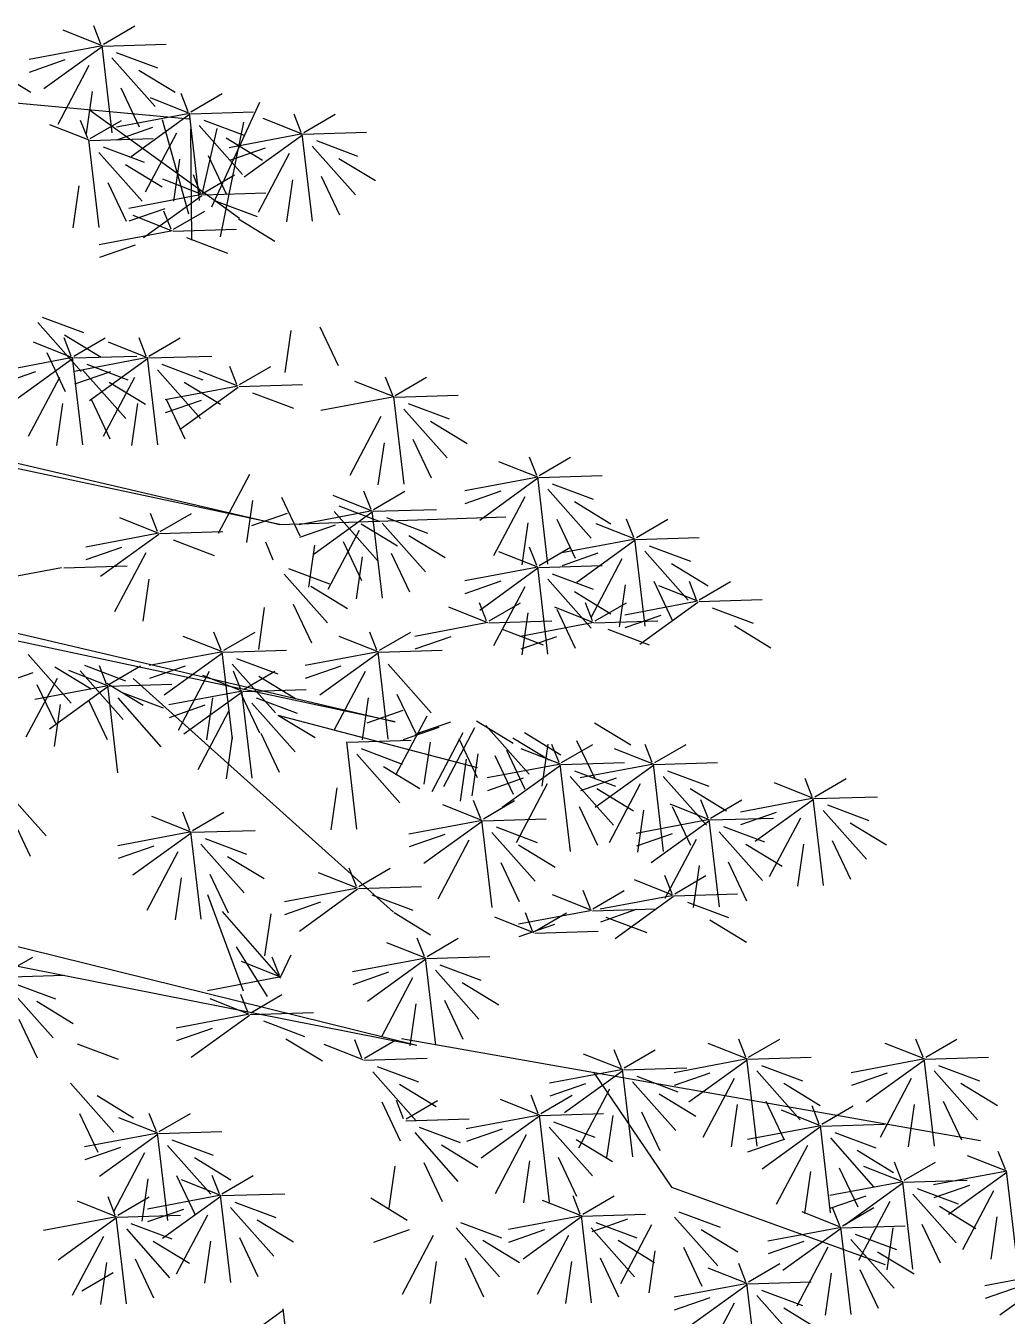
# Model space of a CAD drawing. Header units: metres. Extents: x 563124 to 573994, y 2062953 to 2068466.
# Drawn here: x 569006.329 to 569009.479, y 2065874.485 to 2065878.626 of the extents above; entities that cross this region are included whole.
import ezdxf

# ---------------------------------------------------------------- set-up
doc = ezdxf.new("R2010")
doc.units = ezdxf.units.M
for name, color, linetype in [('1-CAY XANH', 7, 'CONTINUOUS'), ('ghichieudai', 7, 'CONTINUOUS'), ('MATCATDUONG', 8, 'CONTINUOUS')]:
    doc.layers.add(name, color=color, linetype=linetype)

# ---------------------------------------------------------------- blocks, each defined once
blk = doc.blocks.new('ca')
at = {"layer": '1-CAY XANH', "color": 3}
for p, q in [((-4.903, 54.122), (-5.349, 54.383)), ((-4.885, 54.099), (-4.327, 54.32)), ((-4.866, 54.122), (-4.764, 54.383)), ((-4.896, 54.095), (-5.799, 54.123)), ((-5.086, 54.005), (-5.672, 53.785)), ((-5.024, 53.927), (-5.641, 53.231)), ((-5.028, 52.856), (-4.882, 54.103)), ((-4.885, 54.083), (-4.053, 53.483)), ((-4.861, 54.095), (-3.841, 53.904)), ((-5.406, 53.752), (-5.926, 53.435)), ((-4.696, 53.819), (-4.252, 52.978)), ((-4.353, 53.898), (-3.843, 53.72)), ((-3.348, 53.752), (-3.868, 53.435)), ((-6.149, 53.156), (-6.595, 53.416)), ((-6.112, 53.156), (-6.01, 53.416)), ((-5.152, 53.498), (-5.414, 52.945)), ((-4.741, 53.447), (-4.655, 52.848)), ((-6.447, 51.804), (-7.134, 53.294)), ((-6.131, 53.132), (-5.573, 53.354)), ((-3.127, 53.332), (-6.124, 53.055)), ((-7.76, 52.864), (-8.206, 53.124)), ((-7.742, 52.84), (-7.183, 53.061)), ((-7.723, 52.864), (-7.621, 53.124)), ((-6.142, 53.129), (-7.045, 53.157)), ((-6.333, 53.039), (-6.918, 52.819)), ((-6.574, 51.375), (-6.907, 53.008)), ((-4.702, 53.186), (-6.841, 51.642)), ((-6.274, 51.89), (-6.128, 53.137)), ((-6.131, 53.117), (-5.3, 52.517)), ((-6.119, 51.696), (-5.745, 53.041)), ((-6.107, 53.129), (-5.087, 52.937)), ((-4.715, 52.775), (-5.161, 53.035)), ((-4.678, 52.775), (-4.576, 53.035)), ((-7.753, 52.837), (-8.656, 52.865)), ((-7.885, 51.598), (-7.739, 52.844)), ((-7.742, 52.825), (-6.91, 52.224)), ((-7.717, 52.837), (-6.698, 52.645)), ((-6.27, 52.961), (-6.887, 52.265)), ((-6.521, 52.919), (-6.304, 51.98)), ((-6.164, 51.324), (-6.148, 52.91)), ((-5.943, 52.853), (-5.498, 52.012)), ((-5.6, 52.932), (-5.089, 52.754)), ((-4.697, 52.751), (-4.138, 52.972)), ((-7.943, 52.746), (-8.529, 52.526)), ((-7.881, 52.668), (-8.498, 51.972)), ((-7.21, 52.639), (-6.7, 52.462)), ((-6.652, 52.785), (-7.172, 52.469)), ((-4.708, 52.748), (-5.611, 52.776)), ((-4.898, 52.657), (-5.484, 52.437)), ((-4.84, 51.509), (-4.694, 52.755)), ((-8.262, 52.493), (-8.783, 52.176)), ((-7.553, 52.561), (-7.109, 51.719)), ((-6.398, 52.532), (-6.66, 51.979)), ((-5.987, 52.481), (-5.902, 51.881)), ((-4.836, 52.579), (-5.453, 51.883)), ((-5.218, 52.404), (-5.738, 52.087)), ((-8.009, 52.24), (-8.271, 51.686)), ((-7.598, 52.188), (-7.512, 51.589)), ((-6.325, 51.999), (-6.772, 52.259)), ((-6.307, 51.976), (-5.749, 52.197)), ((-6.288, 51.999), (-6.186, 52.259)), ((-4.964, 52.151), (-5.226, 51.597)), ((-4.553, 52.099), (-4.467, 51.5)), ((-6.318, 51.972), (-7.221, 52)), ((-6.307, 51.96), (-5.476, 51.36)), ((-6.283, 51.972), (-5.263, 51.78)), ((-6.509, 51.882), (-7.095, 51.662)), ((-5.904, 51.481), (-6.35, 51.741)), ((-5.867, 51.481), (-5.765, 51.741)), ((-5.776, 51.775), (-5.266, 51.597)), ((-6.828, 51.629), (-7.348, 51.312)), ((-5.886, 51.457), (-5.328, 51.678)), ((-5.897, 51.454), (-6.8, 51.482)), ((-6.087, 51.364), (-6.673, 51.143)), ((-5.862, 51.454), (-4.842, 51.262)), ((-5.354, 51.257), (-4.844, 51.079)), ((-7.987, 50.091), (-8.249, 49.538)), ((-4.03, 50.229), (-4.616, 50.009)), ((-3.968, 50.151), (-4.585, 49.455)), ((-7.576, 50.04), (-7.49, 49.441)), ((-5.551, 49.673), (-5.998, 49.933)), ((-5.514, 49.673), (-5.412, 49.933)), ((-4.481, 49.673), (-4.928, 49.933)), ((-4.349, 49.976), (-4.869, 49.659)), ((-4.444, 49.673), (-4.342, 49.933)), ((-5.533, 49.649), (-4.975, 49.871)), ((-4.463, 49.649), (-3.905, 49.871)), ((-4.095, 49.723), (-4.358, 49.169)), ((-6.844, 49.266), (-7.291, 49.526)), ((-6.807, 49.266), (-6.705, 49.526)), ((-5.544, 49.646), (-6.447, 49.674)), ((-5.735, 49.556), (-6.321, 49.335)), ((-5.676, 48.407), (-5.53, 49.653)), ((-5.533, 49.634), (-4.702, 49.033)), ((-5.509, 49.646), (-4.489, 49.454)), ((-4.474, 49.646), (-5.377, 49.674)), ((-4.665, 49.556), (-5.251, 49.335)), ((-4.606, 48.407), (-4.46, 49.653)), ((-4.463, 49.634), (-3.632, 49.033)), ((-4.439, 49.646), (-3.419, 49.454)), ((-9.066, 49.113), (-9.513, 49.374)), ((-9.029, 49.113), (-8.927, 49.374)), ((-6.826, 49.242), (-6.268, 49.464)), ((-5.672, 49.477), (-6.289, 48.781)), ((-5.345, 49.37), (-4.9, 48.528)), ((-4.603, 49.477), (-5.22, 48.781)), ((-5.002, 49.449), (-4.491, 49.271)), ((-4.275, 49.37), (-3.83, 48.528)), ((-3.932, 49.449), (-3.421, 49.271)), ((-9.048, 49.09), (-8.49, 49.311)), ((-6.837, 49.239), (-7.74, 49.267)), ((-7.028, 49.149), (-7.614, 48.929)), ((-6.826, 49.227), (-5.995, 48.626)), ((-6.802, 49.239), (-5.782, 49.047)), ((-6.054, 49.302), (-6.574, 48.986)), ((-4.984, 49.302), (-5.504, 48.986)), ((-9.059, 49.086), (-9.962, 49.114)), ((-9.25, 48.996), (-9.836, 48.776)), ((-9.191, 47.847), (-9.046, 49.094)), ((-9.024, 49.086), (-8.004, 48.895)), ((-6.295, 49.042), (-5.785, 48.864)), ((-5.8, 49.049), (-6.062, 48.495)), ((-5.39, 48.997), (-5.304, 48.398)), ((-4.73, 49.049), (-4.993, 48.495)), ((-4.32, 48.997), (-4.234, 48.398)), ((-9.188, 48.918), (-9.805, 48.222)), ((-8.86, 48.81), (-8.415, 47.969)), ((-9.569, 48.743), (-10.089, 48.426)), ((-9.315, 48.489), (-9.578, 47.936)), ((-8.905, 48.438), (-8.819, 47.839)), ((-11.119, 47.97), (-11.566, 48.23)), ((-11.083, 47.97), (-10.981, 48.23)), ((-11.101, 47.946), (-10.543, 48.167)), ((-11.113, 47.943), (-12.015, 47.971)), ((-11.303, 47.853), (-11.889, 47.632)), ((-11.244, 46.704), (-11.099, 47.95)), ((-11.101, 47.931), (-10.27, 47.33)), ((-11.077, 47.943), (-10.057, 47.751)), ((-6.986, 47.984), (-6.541, 47.143)), ((-11.241, 47.774), (-11.858, 47.078)), ((-10.913, 47.667), (-10.468, 46.825)), ((-10.57, 47.746), (-10.06, 47.568)), ((-8.756, 47.487), (-9.203, 47.747)), ((-8.738, 47.463), (-8.18, 47.684)), ((-8.72, 47.487), (-8.617, 47.747)), ((-11.622, 47.599), (-12.142, 47.282)), ((-8.749, 47.46), (-9.652, 47.487)), ((-8.258, 47.535), (-8.843, 47.315)), ((-7.441, 47.663), (-7.704, 47.11)), ((-7.031, 47.612), (-6.945, 47.013)), ((-12.505, 47.086), (-12.952, 47.346)), ((-12.468, 47.086), (-12.366, 47.346)), ((-11.369, 47.346), (-11.631, 46.792)), ((-7.417, 47.269), (-10.644, 47.38)), ((-8.94, 47.369), (-9.526, 47.149)), ((-8.881, 46.221), (-8.736, 47.467)), ((-8.195, 47.456), (-8.812, 46.76)), ((-8.738, 47.448), (-7.907, 46.847)), ((-8.714, 47.46), (-7.694, 47.268)), ((-7.525, 47.428), (-7.014, 47.25)), ((-5.711, 47.169), (-6.157, 47.429)), ((-5.693, 47.145), (-5.135, 47.366)), ((-5.674, 47.169), (-5.572, 47.429)), ((-12.487, 47.062), (-11.929, 47.283)), ((-10.958, 47.294), (-10.872, 46.695)), ((-9.259, 47.116), (-9.779, 46.799)), ((-8.878, 47.291), (-9.495, 46.595)), ((-8.577, 47.281), (-9.097, 46.965)), ((-8.55, 47.184), (-8.105, 46.342)), ((-8.207, 47.262), (-7.697, 47.085)), ((-5.704, 47.142), (-6.607, 47.17)), ((-5.693, 47.13), (-4.862, 46.529)), ((-5.669, 47.142), (-4.649, 46.95)), ((-12.498, 47.058), (-13.401, 47.086)), ((-12.689, 46.968), (-13.275, 46.748)), ((-12.63, 45.819), (-12.485, 47.066)), ((-12.487, 47.046), (-11.656, 46.446)), ((-12.463, 47.058), (-11.443, 46.867)), ((-11.119, 46.686), (-11.566, 46.946)), ((-11.083, 46.686), (-10.981, 46.946)), ((-8.323, 47.028), (-8.585, 46.474)), ((-7.912, 46.977), (-7.827, 46.377)), ((-7.322, 46.761), (-7.22, 47.021)), ((-5.895, 47.052), (-6.48, 46.831)), ((-5.162, 46.945), (-4.651, 46.767)), ((-12.627, 46.89), (-13.244, 46.194)), ((-12.299, 46.782), (-11.854, 45.941)), ((-11.956, 46.861), (-11.446, 46.683)), ((-11.101, 46.662), (-10.543, 46.883)), ((-9.005, 46.863), (-9.268, 46.309)), ((-8.595, 46.811), (-8.509, 46.212)), ((-5.505, 46.866), (-5.06, 46.024)), ((-13.008, 46.715), (-13.528, 46.398)), ((-11.113, 46.659), (-12.015, 46.687)), ((-11.303, 46.568), (-11.889, 46.348)), ((-11.244, 45.42), (-11.099, 46.666)), ((-11.101, 46.647), (-10.27, 46.046)), ((-11.077, 46.659), (-10.057, 46.467)), ((-7.543, 46.643), (-8.128, 46.423)), ((-7.48, 46.565), (-8.097, 45.869)), ((-4.337, 46.655), (-5.24, 46.683)), ((-4.302, 46.655), (-3.282, 46.463)), ((-13.402, 46.199), (-13.848, 46.459)), ((-13.384, 46.176), (-12.826, 46.397)), ((-13.365, 46.199), (-13.263, 46.459)), ((-12.754, 46.461), (-13.017, 45.908)), ((-12.344, 46.41), (-12.258, 45.811)), ((-11.241, 46.49), (-11.858, 45.794)), ((-10.913, 46.383), (-10.468, 45.541)), ((-10.57, 46.461), (-10.06, 46.284)), ((-7.862, 46.39), (-8.382, 46.073)), ((-5.549, 46.493), (-5.464, 45.894)), ((-13.395, 46.172), (-14.298, 46.2)), ((-11.622, 46.315), (-12.142, 45.998)), ((-13.585, 46.082), (-14.171, 45.862)), ((-13.384, 46.16), (-12.552, 45.56)), ((-13.36, 46.172), (-12.34, 45.98)), ((-11.916, 45.895), (-12.363, 46.155)), ((-11.898, 45.871), (-11.34, 46.092)), ((-11.879, 45.895), (-11.777, 46.155)), ((-11.369, 46.062), (-11.631, 45.508)), ((-10.958, 46.01), (-10.872, 45.411)), ((-10.405, 45.895), (-10.852, 46.155)), ((-10.387, 45.871), (-9.829, 46.092)), ((-10.368, 45.895), (-10.266, 46.155)), ((-7.608, 46.137), (-7.87, 45.583)), ((-7.197, 46.085), (-7.112, 45.486)), ((-13.905, 45.829), (-14.425, 45.512)), ((-12.852, 45.975), (-12.342, 45.797)), ((-11.909, 45.868), (-12.812, 45.895)), ((-11.874, 45.868), (-10.854, 45.676)), ((-10.398, 45.868), (-11.301, 45.895)), ((-10.363, 45.868), (-9.343, 45.676)), ((-12.1, 45.777), (-12.686, 45.557)), ((-11.367, 45.67), (-10.856, 45.493)), ((-10.589, 45.777), (-11.175, 45.557)), ((-9.856, 45.67), (-9.345, 45.493)), ((-8.84, 45.477), (-9.287, 45.737)), ((-8.822, 45.453), (-8.264, 45.674)), ((-8.803, 45.477), (-8.701, 45.737)), ((-6.618, 45.477), (-7.065, 45.737)), ((-6.6, 45.453), (-6.042, 45.674)), ((-6.581, 45.477), (-6.479, 45.737)), ((-8.833, 45.45), (-9.736, 45.477)), ((-6.611, 45.45), (-7.514, 45.477)), ((-8.962, 45.281), (-9.579, 44.585)), ((-8.965, 44.211), (-8.82, 45.457)), ((-8.822, 45.438), (-7.991, 44.837)), ((-8.798, 45.45), (-7.778, 45.258)), ((-6.802, 45.359), (-7.388, 45.139)), ((-6.74, 45.281), (-7.357, 44.585)), ((-6.743, 44.211), (-6.598, 45.457)), ((-6.6, 45.438), (-5.769, 44.837)), ((-6.576, 45.45), (-5.556, 45.258)), ((-3.827, 45.417), (-4.444, 44.722)), ((-8.634, 45.174), (-8.189, 44.332)), ((-8.291, 45.252), (-7.781, 45.075)), ((-7.121, 45.106), (-7.641, 44.789)), ((-6.898, 44.919), (-7.345, 45.179)), ((-6.88, 44.895), (-6.322, 45.116)), ((-6.862, 44.919), (-6.759, 45.179)), ((-6.412, 45.174), (-5.967, 44.332)), ((-6.069, 45.252), (-5.559, 45.075)), ((-4.984, 44.994), (-5.431, 45.254)), ((-4.63, 45.263), (-5.216, 45.043)), ((-4.568, 45.184), (-5.185, 44.489)), ((-4.966, 44.97), (-4.408, 45.191)), ((-4.947, 44.994), (-4.845, 45.254)), ((-4.208, 45.242), (-4.728, 44.926)), ((-3.897, 45.156), (-3.386, 44.978)), ((-6.891, 44.891), (-7.794, 44.919)), ((-4.977, 44.967), (-5.88, 44.994)), ((-4.949, 45.009), (-5.469, 44.693)), ((-5.109, 43.727), (-4.963, 44.974)), ((-4.966, 44.954), (-4.135, 44.354)), ((-4.942, 44.967), (-3.922, 44.775)), ((-4.24, 45.077), (-3.795, 44.236)), ((-3.954, 44.989), (-4.217, 44.436)), ((-9.089, 44.853), (-9.352, 44.299)), ((-8.679, 44.801), (-8.593, 44.202)), ((-7.082, 44.801), (-7.668, 44.581)), ((-7.02, 44.723), (-7.637, 44.027)), ((-6.867, 44.853), (-7.13, 44.299)), ((-7.023, 43.652), (-6.878, 44.899)), ((-6.88, 44.879), (-6.049, 44.279)), ((-6.856, 44.891), (-5.836, 44.7)), ((-6.457, 44.801), (-6.371, 44.202)), ((-5.168, 44.876), (-5.754, 44.656)), ((-5.106, 44.798), (-5.723, 44.102)), ((-4.695, 44.756), (-4.957, 44.203)), ((-7.392, 44.554), (-10.235, 43.807)), ((-9.516, 44.538), (-9.071, 43.696)), ((-9.173, 44.617), (-8.662, 44.439)), ((-7.401, 44.548), (-7.921, 44.231)), ((-6.692, 44.615), (-6.247, 43.774)), ((-6.349, 44.694), (-5.839, 44.516)), ((-4.285, 44.705), (-4.199, 44.105)), ((-11.907, 44.444), (-12.427, 44.127)), ((-10.359, 44.405), (-10.976, 43.709)), ((-10.225, 44.47), (-10.745, 44.154)), ((-10.198, 44.373), (-9.753, 43.531)), ((-9.855, 44.451), (-9.345, 44.274)), ((-9.688, 44.376), (-9.178, 44.199)), ((-11.653, 44.19), (-11.915, 43.637)), ((-10.907, 44.305), (-11.427, 43.988)), ((-10.741, 44.23), (-11.261, 43.913)), ((-9.971, 44.217), (-10.233, 43.663)), ((-10.031, 44.298), (-9.587, 43.456)), ((-8.387, 44.166), (-9.29, 44.193)), ((-8.519, 42.927), (-8.373, 44.173)), ((-7.147, 44.294), (-7.41, 43.741)), ((-6.737, 44.243), (-6.651, 43.644)), ((-12.767, 43.875), (-13.214, 44.135)), ((-12.75, 43.851), (-12.191, 44.072)), ((-12.731, 43.875), (-12.629, 44.135)), ((-11.439, 43.875), (-11.885, 44.135)), ((-11.421, 43.851), (-10.863, 44.072)), ((-11.402, 43.875), (-11.3, 44.135)), ((-11.242, 44.139), (-11.157, 43.54)), ((-10.653, 44.052), (-10.916, 43.498)), ((-10.243, 44), (-10.157, 43.401)), ((-9.561, 44.166), (-9.475, 43.566)), ((-8.577, 44.075), (-9.163, 43.855)), ((-8.515, 43.997), (-9.132, 43.301)), ((-12.761, 43.848), (-13.663, 43.876)), ((-12.892, 42.609), (-12.747, 43.855)), ((-12.75, 43.836), (-11.918, 43.235)), ((-12.725, 43.848), (-11.705, 43.656)), ((-11.432, 43.848), (-12.335, 43.876)), ((-11.564, 42.609), (-11.418, 43.855)), ((-11.421, 43.836), (-10.59, 43.235)), ((-11.397, 43.848), (-10.377, 43.656)), ((-10.487, 43.977), (-10.749, 43.423)), ((-10.076, 43.925), (-9.99, 43.326)), ((-8.896, 43.822), (-9.417, 43.505)), ((-15.05, 43.388), (-15.496, 43.649)), ((-15.013, 43.388), (-14.911, 43.649)), ((-12.951, 43.758), (-13.537, 43.537)), ((-12.889, 43.679), (-13.506, 42.983)), ((-12.218, 43.651), (-11.708, 43.473)), ((-11.623, 43.758), (-12.208, 43.537)), ((-11.56, 43.679), (-12.177, 42.983)), ((-10.89, 43.651), (-10.379, 43.473)), ((-15.032, 43.365), (-14.474, 43.586)), ((-13.27, 43.504), (-13.79, 43.187)), ((-12.561, 43.572), (-12.116, 42.73)), ((-11.942, 43.504), (-12.462, 43.187)), ((-11.233, 43.572), (-10.788, 42.73)), ((-8.232, 43.517), (-8.146, 42.918)), ((-3.466, 43.525), (-4.083, 42.829)), ((-15.043, 43.361), (-15.946, 43.389)), ((-15.233, 43.271), (-15.819, 43.051)), ((-15.175, 42.122), (-15.029, 43.369)), ((-15.032, 43.349), (-14.2, 42.749)), ((-15.008, 43.361), (-13.988, 43.169)), ((-13.564, 43.084), (-14.011, 43.344)), ((-13.546, 43.06), (-12.988, 43.281)), ((-13.527, 43.084), (-13.425, 43.344)), ((-13.017, 43.251), (-13.279, 42.697)), ((-11.688, 43.251), (-11.95, 42.697)), ((-10.322, 43.074), (-10.768, 43.334)), ((-10.304, 43.05), (-9.745, 43.271)), ((-10.285, 43.074), (-10.183, 43.334)), ((-15.171, 43.193), (-15.788, 42.497)), ((-14.844, 43.085), (-14.399, 42.244)), ((-14.5, 43.164), (-13.99, 42.986)), ((-13.557, 43.057), (-14.46, 43.084)), ((-12.606, 43.199), (-12.52, 42.6)), ((-10.315, 43.047), (-11.218, 43.075)), ((-6.172, 42.909), (-6.618, 43.169)), ((-6.154, 42.885), (-5.595, 43.106)), ((-6.135, 42.909), (-6.033, 43.169)), ((-3.594, 43.096), (-3.856, 42.543)), ((-15.553, 43.018), (-16.073, 42.701)), ((-13.748, 42.966), (-14.334, 42.746)), ((-13.686, 42.888), (-14.303, 42.192)), ((-13.689, 41.818), (-13.543, 43.064)), ((-13.546, 43.044), (-12.715, 42.444)), ((-13.522, 43.057), (-12.502, 42.865)), ((-10.505, 42.957), (-11.091, 42.736)), ((-10.447, 41.808), (-10.301, 43.054)), ((-10.304, 43.035), (-9.472, 42.434)), ((-10.28, 43.047), (-9.26, 42.855)), ((-6.165, 42.881), (-7.068, 42.909)), ((-6.296, 41.642), (-6.151, 42.889)), ((-6.129, 42.881), (-5.109, 42.69)), ((-15.299, 42.764), (-15.561, 42.211)), ((-14.888, 42.713), (-14.802, 42.113)), ((-14.067, 42.713), (-14.587, 42.396)), ((-13.358, 42.78), (-12.913, 41.939)), ((-13.015, 42.859), (-12.505, 42.682)), ((-10.825, 42.703), (-11.345, 42.386)), ((-10.443, 42.878), (-11.06, 42.182)), ((-10.115, 42.771), (-9.671, 41.929)), ((-9.772, 42.85), (-9.262, 42.672)), ((-6.355, 42.791), (-6.941, 42.571)), ((-6.293, 42.713), (-6.91, 42.017)), ((-6.154, 42.869), (-5.322, 42.269)), ((-6.674, 42.538), (-7.195, 42.221)), ((-5.965, 42.605), (-5.521, 41.764)), ((-5.622, 42.684), (-5.112, 42.506)), ((-13.813, 42.459), (-14.076, 41.906)), ((-13.403, 42.408), (-13.317, 41.809)), ((-10.571, 42.45), (-10.833, 41.896)), ((-8.546, 42.108), (-8.993, 42.368)), ((-8.51, 42.108), (-8.407, 42.368)), ((-13.052, 42.003), (-13.498, 42.264)), ((-13.034, 41.98), (-12.476, 42.201)), ((-13.015, 42.003), (-12.913, 42.264)), ((-8.528, 42.084), (-7.97, 42.305)), ((-6.421, 42.284), (-6.683, 41.731)), ((-6.01, 42.233), (-5.924, 41.634)), ((-13.045, 41.976), (-13.948, 42.004)), ((-13.034, 41.964), (-12.203, 41.364)), ((-13.01, 41.976), (-11.99, 41.785)), ((-11.886, 41.79), (-12.332, 42.05)), ((-11.868, 41.766), (-11.31, 41.987)), ((-11.849, 41.79), (-11.747, 42.05)), ((-8.54, 42.081), (-9.442, 42.108)), ((-8.73, 41.99), (-9.316, 41.77)), ((-8.528, 42.068), (-7.697, 41.468)), ((-8.504, 42.081), (-7.484, 41.889)), ((-6.9, 40.616), (-6.39, 41.991)), ((-13.236, 41.886), (-13.821, 41.666)), ((-11.879, 41.763), (-12.782, 41.791)), ((-12.503, 41.779), (-11.992, 41.601)), ((-7.997, 41.883), (-7.487, 41.706)), ((-13.555, 41.633), (-14.075, 41.316)), ((-12.069, 41.673), (-12.655, 41.452)), ((-11.844, 41.763), (-10.824, 41.571)), ((-11.062, 41.472), (-11.509, 41.732)), ((-11.044, 41.448), (-10.486, 41.67)), ((-11.025, 41.472), (-10.923, 41.732)), ((-9.049, 41.737), (-9.569, 41.42)), ((-7.432, 40.801), (-6.6, 41.753)), ((-7.288, 41.717), (-7.202, 41.118)), ((-11.055, 41.445), (-11.958, 41.473)), ((-11.336, 41.566), (-10.826, 41.388)), ((-9.519, 41.109), (-9.965, 41.369)), ((-9.501, 41.085), (-8.943, 41.306)), ((-9.482, 41.109), (-9.38, 41.369)), ((-7.244, 40.537), (-6.799, 41.248)), ((-9.512, 41.082), (-10.415, 41.11)), ((-9.644, 39.843), (-9.498, 41.089)), ((-9.501, 41.07), (-8.67, 40.469)), ((-9.477, 41.082), (-8.457, 40.89)), ((-7.575, 41.127), (-7.429, 40.821)), ((-7.413, 40.84), (-7.311, 41.1)), ((-3.447, 40.842), (-3.894, 41.102)), ((-9.703, 40.992), (-10.288, 40.771)), ((-9.64, 40.913), (-10.257, 40.217)), ((-8.97, 40.885), (-8.459, 40.707)), ((-7.432, 40.817), (-6.874, 41.038)), ((-10.022, 40.738), (-10.542, 40.421)), ((-9.313, 40.806), (-8.868, 39.964)), ((-7.408, 40.813), (-6.388, 40.621)), ((-3.44, 40.815), (-4.343, 40.843)), ((-3.631, 40.725), (-4.217, 40.504)), ((-7.003, 40.308), (-7.449, 40.568)), ((-6.985, 40.284), (-6.427, 40.505)), ((-6.966, 40.308), (-6.864, 40.568)), ((-3.569, 40.646), (-4.186, 39.95)), ((-9.768, 40.485), (-10.03, 39.931)), ((-9.357, 40.433), (-9.272, 39.834)), ((-6.996, 40.281), (-7.899, 40.309)), ((-3.95, 40.471), (-4.47, 40.154)), ((-7.187, 40.191), (-7.772, 39.97)), ((-6.985, 40.269), (-6.154, 39.668)), ((-6.961, 40.281), (-5.941, 40.089)), ((-3.696, 40.218), (-3.959, 39.664)), ((-9.155, 39.939), (-17.413, 38.487)), ((-7.506, 39.937), (-8.026, 39.62)), ((-6.454, 40.084), (-5.943, 39.906)), ((-16.632, 39.672), (-17.078, 39.932)), ((-16.614, 39.649), (-16.056, 39.87)), ((-16.595, 39.672), (-16.493, 39.932)), ((-14.104, 39.672), (-14.551, 39.932)), ((-14.086, 39.649), (-13.528, 39.87)), ((-14.067, 39.672), (-13.965, 39.932)), ((-12.329, 39.52), (-12.775, 39.78)), ((-12.292, 39.52), (-12.19, 39.78)), ((-8.625, 39.659), (-9.072, 39.92)), ((-8.607, 39.636), (-8.049, 39.857)), ((-8.589, 39.659), (-8.487, 39.92)), ((-4.527, 39.866), (-5.113, 39.646)), ((-16.625, 39.645), (-17.528, 39.673)), ((-16.757, 38.406), (-16.611, 39.653)), ((-16.614, 39.633), (-15.782, 39.033)), ((-16.59, 39.645), (-15.57, 39.453)), ((-14.097, 39.645), (-15, 39.673)), ((-14.229, 38.406), (-14.083, 39.653)), ((-14.086, 39.633), (-13.255, 39.033)), ((-14.062, 39.645), (-13.042, 39.453)), ((-12.311, 39.496), (-11.753, 39.717)), ((-8.619, 39.632), (-9.521, 39.66)), ((-16.815, 39.555), (-17.401, 39.335)), ((-16.753, 39.477), (-17.37, 38.781)), ((-16.082, 39.448), (-15.572, 39.27)), ((-14.288, 39.555), (-14.874, 39.335)), ((-14.225, 39.477), (-14.842, 38.781)), ((-13.555, 39.448), (-13.044, 39.27)), ((-12.322, 39.493), (-13.225, 39.52)), ((-12.512, 39.402), (-13.098, 39.182)), ((-11.891, 39.458), (-13.008, 37.822)), ((-12.454, 38.254), (-12.308, 39.5)), ((-12.311, 39.48), (-11.479, 38.88)), ((-12.287, 39.493), (-11.267, 39.301)), ((-8.809, 39.542), (-9.395, 39.322)), ((-8.747, 39.464), (-9.364, 38.768)), ((-17.135, 39.301), (-17.655, 38.985)), ((-16.426, 39.369), (-15.981, 38.528)), ((-14.607, 39.301), (-15.127, 38.985)), ((-13.898, 39.369), (-13.453, 38.528)), ((-12.45, 39.324), (-13.067, 38.628)), ((-12.123, 39.216), (-11.678, 38.375)), ((-11.779, 39.295), (-11.269, 39.118)), ((-9.128, 39.289), (-9.648, 38.972)), ((-4.432, 39.301), (-5.049, 38.605)), ((-16.881, 39.048), (-17.143, 38.495)), ((-14.353, 39.048), (-14.615, 38.495)), ((-12.832, 39.149), (-13.352, 38.832)), ((-11.141, 38.871), (-11.588, 39.131)), ((-11.123, 38.848), (-10.565, 39.069)), ((-11.105, 38.871), (-11.002, 39.131)), ((-9.222, 38.795), (-9.668, 39.055)), ((-9.185, 38.795), (-9.083, 39.055)), ((-8.875, 39.035), (-9.137, 38.482)), ((-4.813, 39.126), (-5.333, 38.809)), ((-16.47, 38.997), (-16.384, 38.397)), ((-15.15, 38.719), (-15.597, 38.979)), ((-15.132, 38.695), (-14.574, 38.916)), ((-15.114, 38.719), (-15.011, 38.979)), ((-13.943, 38.997), (-13.857, 38.397)), ((-12.578, 38.895), (-12.84, 38.342)), ((-12.167, 38.844), (-12.081, 38.245)), ((-11.134, 38.844), (-12.037, 38.872)), ((-11.266, 37.605), (-11.121, 38.852)), ((-11.123, 38.832), (-10.292, 38.232)), ((-11.099, 38.844), (-10.079, 38.652)), ((-5.696, 38.612), (-6.143, 38.872)), ((-5.659, 38.612), (-5.557, 38.872)), ((-4.559, 38.872), (-4.822, 38.319)), ((-15.144, 38.692), (-16.046, 38.719)), ((-15.275, 37.453), (-15.13, 38.699)), ((-15.132, 38.68), (-14.301, 38.079)), ((-15.108, 38.692), (-14.088, 38.5)), ((-11.325, 38.754), (-11.911, 38.534)), ((-11.263, 38.676), (-11.88, 37.98)), ((-9.215, 38.768), (-10.118, 38.795)), ((-9.405, 38.677), (-9.991, 38.457)), ((-5.678, 38.588), (-5.12, 38.81)), ((-15.334, 38.601), (-15.92, 38.381)), ((-15.272, 38.523), (-15.889, 37.827)), ((-14.601, 38.494), (-14.091, 38.317)), ((-11.644, 38.501), (-12.164, 38.184)), ((-10.935, 38.568), (-10.49, 37.727)), ((-10.592, 38.647), (-10.082, 38.469)), ((-9.343, 38.599), (-9.96, 37.903)), ((-5.689, 38.585), (-6.592, 38.613)), ((-5.88, 38.495), (-6.466, 38.275)), ((-5.821, 37.346), (-5.675, 38.592)), ((-5.678, 38.573), (-4.847, 37.972)), ((-5.654, 38.585), (-4.634, 38.393)), ((-17.771, 38.07), (-17.668, 38.331)), ((-15.653, 38.348), (-16.173, 38.031)), ((-14.944, 38.416), (-14.499, 37.574)), ((-9.725, 38.424), (-10.245, 38.107)), ((-5.818, 38.416), (-6.435, 37.72)), ((-5.49, 38.309), (-5.045, 37.467)), ((-5.147, 38.388), (-4.636, 38.21)), ((-17.789, 38.047), (-17.231, 38.268)), ((-16.326, 37.918), (-16.773, 38.178)), ((-16.308, 37.894), (-15.75, 38.115)), ((-16.289, 37.918), (-16.187, 38.178)), ((-11.39, 38.247), (-11.653, 37.694)), ((-10.98, 38.196), (-10.894, 37.596)), ((-9.471, 38.171), (-9.733, 37.617)), ((-9.06, 38.119), (-8.974, 37.52)), ((-6.199, 38.241), (-6.719, 37.925)), ((-17.932, 36.804), (-17.787, 38.051)), ((-17.789, 38.031), (-16.958, 37.431)), ((-17.765, 38.043), (-16.745, 37.851)), ((-16.319, 37.891), (-17.222, 37.918)), ((-15.4, 38.095), (-15.662, 37.541)), ((-14.989, 38.043), (-14.903, 37.444)), ((-6.593, 37.726), (-7.039, 37.986)), ((-6.575, 37.702), (-6.016, 37.923)), ((-6.556, 37.726), (-6.454, 37.986)), ((-5.945, 37.988), (-6.207, 37.434)), ((-5.535, 37.937), (-5.449, 37.337)), ((-17.601, 37.767), (-17.156, 36.926)), ((-17.258, 37.846), (-16.748, 37.668)), ((-16.51, 37.8), (-17.096, 37.58)), ((-16.451, 36.652), (-16.305, 37.898)), ((-16.308, 37.879), (-15.477, 37.278)), ((-16.284, 37.891), (-15.264, 37.699)), ((-13.008, 37.822), (-16.056, 36.715)), ((-16.829, 37.547), (-17.349, 37.23)), ((-16.447, 37.722), (-17.065, 37.026)), ((-16.12, 37.615), (-15.675, 36.773)), ((-15.777, 37.693), (-15.266, 37.516)), ((-11.741, 37.435), (-12.187, 37.695)), ((-11.723, 37.411), (-11.165, 37.632)), ((-11.704, 37.435), (-11.602, 37.695)), ((-8.716, 37.667), (-9.236, 37.35)), ((-6.586, 37.699), (-7.489, 37.726)), ((-6.776, 37.608), (-7.362, 37.388)), ((-6.718, 36.46), (-6.572, 37.706)), ((-6.575, 37.687), (-5.743, 37.086)), ((-6.551, 37.699), (-5.531, 37.507)), ((-5.107, 37.421), (-5.554, 37.681)), ((-5.089, 37.397), (-4.531, 37.619)), ((-5.07, 37.421), (-4.968, 37.681)), ((-17.646, 37.395), (-17.56, 36.795)), ((-15.444, 37.269), (-15.891, 37.53)), ((-15.426, 37.246), (-14.868, 37.467)), ((-15.407, 37.269), (-15.305, 37.53)), ((-13.112, 37.47), (-13.698, 37.25)), ((-13.05, 37.392), (-13.667, 36.696)), ((-11.734, 37.408), (-12.637, 37.435)), ((-12.379, 37.363), (-11.869, 37.185)), ((-11.866, 36.169), (-11.72, 37.415)), ((-11.723, 37.395), (-10.892, 36.795)), ((-11.699, 37.408), (-10.679, 37.216)), ((-6.714, 37.53), (-7.331, 36.834)), ((-6.386, 37.423), (-5.942, 36.581)), ((-6.043, 37.501), (-5.533, 37.324)), ((-5.1, 37.394), (-6.003, 37.422)), ((-5.232, 36.155), (-5.086, 37.401)), ((-5.089, 37.382), (-4.258, 36.781)), ((-5.065, 37.394), (-4.045, 37.202)), ((-16.575, 37.294), (-16.837, 36.74)), ((-15.437, 37.242), (-16.34, 37.27)), ((-16.165, 37.242), (-16.079, 36.643)), ((-15.569, 36.003), (-15.424, 37.25)), ((-15.426, 37.23), (-14.595, 36.63)), ((-15.402, 37.242), (-14.382, 37.05)), ((-13.431, 37.216), (-13.951, 36.9)), ((-12.722, 37.284), (-12.277, 36.443)), ((-11.925, 37.317), (-12.51, 37.097)), ((-11.862, 37.239), (-12.479, 36.543)), ((-11.192, 37.21), (-10.681, 37.033)), ((-9.996, 37.317), (-10.582, 37.097)), ((-9.934, 37.239), (-10.551, 36.543)), ((-9.264, 37.21), (-8.753, 37.033)), ((-7.096, 37.355), (-7.616, 37.038)), ((-5.291, 37.304), (-5.877, 37.084)), ((-5.229, 37.225), (-5.846, 36.529)), ((-15.628, 37.152), (-16.214, 36.932)), ((-15.566, 37.074), (-16.183, 36.378)), ((-14.895, 37.045), (-14.385, 36.867)), ((-12.244, 37.064), (-12.764, 36.747)), ((-11.535, 37.131), (-11.09, 36.29)), ((-10.316, 37.064), (-10.836, 36.747)), ((-9.607, 37.131), (-9.162, 36.29)), ((-6.842, 37.102), (-7.104, 36.548)), ((-6.431, 37.05), (-6.345, 36.451)), ((-5.61, 37.05), (-6.13, 36.734)), ((-4.901, 37.118), (-4.456, 36.276)), ((-15.947, 36.899), (-16.467, 36.582)), ((-15.238, 36.966), (-14.793, 36.125)), ((-13.177, 36.963), (-13.44, 36.41)), ((-12.767, 36.912), (-12.681, 36.312)), ((-11.99, 36.81), (-12.252, 36.257)), ((-10.062, 36.81), (-10.324, 36.257)), ((-15.693, 36.645), (-15.956, 36.092)), ((-14.104, 36.468), (-14.551, 36.729)), ((-14.086, 36.445), (-13.528, 36.666)), ((-14.067, 36.468), (-13.965, 36.729)), ((-11.579, 36.759), (-11.494, 36.16)), ((-9.651, 36.759), (-9.565, 36.16)), ((-5.356, 36.797), (-5.618, 36.243)), ((-4.946, 36.746), (-4.86, 36.146)), ((-18.522, 36.594), (-17.69, 35.993)), ((-18.497, 36.606), (-17.477, 36.414)), ((-15.283, 36.594), (-15.197, 35.995)), ((-14.097, 36.441), (-15, 36.469)), ((-14.229, 35.202), (-14.083, 36.449)), ((-14.062, 36.441), (-13.042, 36.25)), ((-4.595, 36.341), (-5.041, 36.601)), ((-17.99, 36.409), (-17.48, 36.231)), ((-14.288, 36.351), (-14.874, 36.131)), ((-14.225, 36.273), (-14.842, 35.577)), ((-14.086, 36.429), (-13.255, 35.829)), ((-14.607, 36.098), (-15.127, 35.781)), ((-13.898, 36.165), (-13.453, 35.324)), ((-13.555, 36.244), (-13.044, 36.066)), ((-7.613, 34.838), (-7.467, 36.084)), ((-7.47, 36.065), (-6.639, 35.464))]:
    blk.add_line(p, q, dxfattribs=at)
at = {"layer": '1-CAY XANH', "color": 17}
for p, q in [((0.168, 49.043), (-7.417, 47.269)), ((-7.417, 47.269), (0.167, 48.885)), ((-0.141, 46.546), (-9.065, 44.458)), ((-9.065, 44.458), (-0.272, 46.332)), ((-5.325, 45.077), (-9.04, 41.743)), ((-0.437, 42.057), (-9.371, 39.844)), ((-0.307, 41.643), (-9.371, 39.844))]:
    blk.add_line(p, q, dxfattribs=at)

msp = doc.modelspace()

# ---------------------------------------------------------------- wipeouts: each hides what was drawn before it
msp.add_wipeout([(568538.5548, 2065837.1158), (569134.3908, 2065836.3611), (569131.1932, 2065953.8252), (568779.0042, 2065956.6832), (568600.6017, 2065960.3155)]).dxf.layer = 'ghichieudai'

# ---------------------------------------------------------------- next in the draw order: block references
at = {"layer": 'MATCATDUONG', "color": 3, "linetype": 'Continuous', "extrusion": (3.31378e-12, 1.1371e-08, 1), "xscale": -0.2249999999767169, "yscale": 0.2250000000931325, "zscale": 0.2250000000000005}
msp.add_blockref('ca', (569005.4755, 2065866.3894, 0.0235), dxfattribs=at)

doc.saveas('drawing.dxf')
